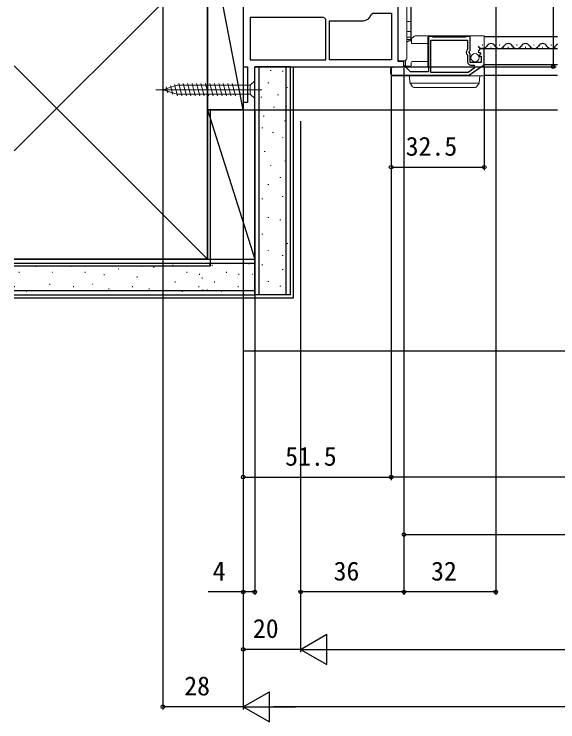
# Model space of a CAD drawing. Units: millimetres, scale not verified. Extents: x -525 to 525, y -783 to 779.
# Drawn here: x -19.6 to 169.9, y 33 to 279.6 of the extents above; entities that cross this region are included whole.
import ezdxf
from ezdxf.enums import TextEntityAlignment as Align

# ---------------------------------------------------------------- set-up
doc = ezdxf.new("R2010")
doc.units = ezdxf.units.MM
doc.header["$LTSCALE"] = 4
for name, color, linetype in [('0-3_YKK_11', 7, 'Continuous'), ('0-4_YKK_12', 2, 'Continuous'), ('0-7_YKK_D', 6, 'Continuous'), ('0-9_YSS_K', 3, 'Continuous'), ('0-A_YSS_KE', 3, 'Continuous')]:
    doc.layers.add(name, color=color, linetype=linetype)
doc.layers.add('0-5_YKK_13', color=4, linetype='Continuous', lineweight=18)
doc.styles.add('ＭＳ ゴシック', font='')
doc.styles.get('ＭＳ ゴシック').set_extended_font_data('MS Gothic')

msp = doc.modelspace()

# ---------------------------------------------------------------- linework, layer by layer
at = {"layer": '0-3_YKK_11'}
for p, q in [((139.121, 258.427), (143.941, 261.792)), ((111.741, 260.401), (111.741, 259.001)), ((116.651, 261.101), (112.441, 261.101)), ((112.441, 258.301), (138.721, 258.301))]:
    msp.add_line(p, q, dxfattribs=at)
for points in [[(60.241, 375.301), (60.241, 314.701), (32.241, 314.701), (32.241, 311.301), (34.141, 311.301), (34.641, 311.801), (35.141, 312.301), (60.241, 312.301), (60.241, 261.301), (61.741, 261.301), (61.741, 248.801), (60.241, 248.801), (60.241, 246.301), (64.241, 246.301), (64.241, 261.301), (116.241, 261.301), (116.241, 263.101), (114.241, 263.101), (114.241, 287.801), (110.941, 287.801)], [(104.859, 279.519), (105.345, 279.901), (111.841, 279.901), (111.841, 263.701)], [(88.53, 278.324), (88.148, 278.501), (62.641, 278.501), (62.641, 263.701)], [(62.641, 263.701), (89.041, 263.701), (89.041, 277.609), (88.864, 277.99)], [(111.841, 263.701), (90.241, 263.701), (90.241, 277.301), (102.041, 277.301)], [(142.142, 266.419), (142.393, 266.208), (142.711, 266.293), (142.982, 265.825), (142.405, 265.248), (142.507, 265.001), (143.141, 265.001), (143.141, 262.801), (139.341, 262.801), (139.341, 265.801), (139.041, 266.101), (138.888, 266.43), (139.341, 266.97), (139.341, 271.801), (138.014, 271.801), (137.841, 271.701), (137.668, 271.601), (126.414, 271.601), (126.241, 271.701), (126.068, 271.801), (124.741, 271.801), (124.741, 259.501), (118.541, 259.501), (117.146, 260.896)], [(138.626, 259.301), (125.641, 259.301), (125.641, 270.601), (138.441, 270.601), (138.441, 267.297), (138.198, 267.008)], [(144.241, 262.366), (144.241, 267.601), (143.436, 267.601)], [(138.334, 265.458), (138.441, 265.229), (138.441, 263.001)], [(139.641, 261.801), (140.741, 261.801), (140.741, 260.777), (138.626, 259.301)]]:
    msp.add_lwpolyline(points, dxfattribs=at)
for centre, radius, start, end in [((102.041, 280.201), 2.9, 270.00001, 346.39104), ((90.741, 280.201), 2.9, 220.32022, 229.67978), ((139.041, 266.301), 1.1, 139.99999, 229.99481), ((143.436, 266.301), 1.3, 89.99998, 174.7841), ((139.641, 263.001), 1.2, 180.00001, 269.99999), ((143.541, 262.366), 0.7, 304.91937, 359.99998), ((112.441, 260.401), 0.7, 90.00001, 179.99999), ((112.441, 259.001), 0.7, 180.00001, 269.99999), ((116.651, 260.401), 0.7, 45.00004, 90.00003), ((138.721, 259.001), 0.7, 269.99992, 304.91935)]:
    msp.add_arc(centre, radius, start, end, dxfattribs=at)
at = {"layer": '0-4_YKK_12'}
for p, q in [((144.241, 271.801), (169.741, 271.801)), ((143.472, 268.869), (143.672, 268.869)), ((149.472, 268.869), (149.672, 268.869)), ((155.472, 268.869), (155.672, 268.869)), ((161.472, 268.869), (161.672, 268.869)), ((167.472, 268.869), (167.672, 268.869)), ((144.241, 267.601), (169.741, 267.601)), ((146.472, 268.109), (146.672, 268.109)), ((152.472, 268.109), (152.672, 268.109)), ((158.472, 268.109), (158.672, 268.109)), ((164.472, 268.109), (164.672, 268.109)), ((169.741, 262.001), (144.241, 262.001)), ((144.241, 258.301), (169.741, 258.301)), ((63.741, 246.301), (169.741, 246.301))]:
    msp.add_line(p, q, dxfattribs=at)
msp.add_lwpolyline([(118.741, 270.301), (118.741, 285.801), (169.741, 285.801)], dxfattribs=at)
for centre, start, end in [((146.572, 267.65), 29.20254, 150.79746), ((152.572, 267.65), 29.20254, 150.79746), ((158.572, 267.65), 29.20254, 150.79746), ((164.572, 267.65), 29.20254, 150.79746), ((170.572, 267.65), 118.91819, 150.79746), ((143.572, 269.327), 209.20254, 330.79746), ((149.572, 269.327), 209.20254, 330.79746), ((155.572, 269.327), 209.20254, 330.79746), ((161.572, 269.327), 209.20254, 330.79746), ((167.572, 269.327), 209.20254, 330.79746)]:
    msp.add_arc(centre, 1.718, start, end, dxfattribs=at)
at = {"layer": '0-5_YKK_13'}
for p, q in [((114.241, 264.301), (114.241, 284.801)), ((117.241, 284.801), (117.241, 264.301)), ((117.536, 277.096), (118.741, 277.075)), ((117.536, 273.596), (118.741, 273.575)), ((118.741, 271.627), (117.536, 271.606)), ((119.028, 271.195), (119.346, 271.513)), ((119.346, 271.513), (119.629, 271.796)), ((120.124, 272.001), (125.241, 272.001)), ((124.541, 271.301), (124.541, 262.801)), ((140.145, 272.001), (125.241, 272.001)), ((141.135, 272.001), (140.145, 272.001)), ((141.135, 272.001), (144.241, 272.001)), ((144.241, 272.001), (144.241, 271.301)), ((144.241, 267.601), (144.241, 271.301)), ((117.541, 270.801), (117.241, 270.801)), ((117.241, 269.872), (117.657, 270.229)), ((118.741, 270.801), (117.541, 270.801)), ((117.852, 270.301), (118.819, 270.301)), ((118.814, 269.704), (118.823, 270.706)), ((124.541, 269.401), (119.114, 269.401)), ((144.241, 262.801), (144.241, 267.601)), ((114.241, 263.801), (114.241, 264.301)), ((116.241, 263.301), (114.741, 263.301)), ((116.241, 261.302), (116.241, 261.601)), ((116.758, 261.798), (116.744, 263.437)), ((118.726, 261.501), (117.058, 261.501)), ((118.743, 261.598), (118.754, 262.804)), ((119.054, 263.101), (124.541, 263.101)), ((124.541, 262.801), (124.541, 261.601)), ((144.241, 261.701), (144.241, 262.801)), ((144.241, 258.261), (144.241, 261.701)), ((111.541, 260.401), (111.541, 259.001)), ((124.241, 261.301), (112.441, 261.301)), ((112.441, 258.101), (138.76, 258.101)), ((138.76, 258.101), (144.241, 258.101)), ((144.241, 258.101), (144.241, 258.261)), ((32.241, 253.301), (37.157, 254.851)), ((33.937, 252.189), (33.388, 254.239)), ((35.633, 251.655), (34.82, 254.691)), ((37.308, 251.201), (36.252, 255.142)), ((62.691, 254.851), (37.157, 254.851)), ((38.861, 251.201), (37.735, 255.401)), ((40.414, 251.201), (39.288, 255.401)), ((41.966, 251.201), (40.841, 255.401)), ((43.519, 251.201), (42.394, 255.401)), ((45.072, 251.201), (43.947, 255.401)), ((46.625, 251.201), (45.5, 255.401)), ((48.178, 251.201), (47.053, 255.401)), ((49.731, 251.201), (48.606, 255.401)), ((51.284, 251.201), (50.159, 255.401)), ((52.837, 251.201), (51.711, 255.401)), ((54.39, 251.201), (53.264, 255.401)), ((55.943, 251.201), (54.817, 255.401)), ((57.496, 251.201), (56.37, 255.401)), ((64.241, 256.401), (62.691, 254.851)), ((118.307, 255.598), (142.474, 255.598)), ((118.357, 255.511), (118.346, 255.527)), ((119.236, 254.306), (118.357, 255.511)), ((141.142, 254.101), (140.738, 254.101)), ((142.424, 255.511), (141.546, 254.306)), ((142.436, 255.527), (142.424, 255.511)), ((66.741, 253.301), (29.741, 253.301)), ((32.241, 253.301), (37.157, 251.751)), ((32.241, 253.301), (37.157, 251.751)), ((62.691, 251.751), (37.157, 251.751))]:
    msp.add_line(p, q, dxfattribs=at)
for points in [[(116.808, 261.636), (116.241, 261.601), (116.241, 261.9), (116.241, 263.301)], [(118.288, 255.686), (118.141, 258.101), (119.139, 258.101), (141.643, 258.101), (142.641, 258.101), (142.493, 255.686)], [(64.241, 256.401), (64.241, 250.201), (62.691, 251.751), (62.691, 254.851)], [(140.738, 254.101), (120.044, 254.101), (119.64, 254.101)]]:
    msp.add_lwpolyline(points, dxfattribs=at)
msp.add_circle((140.991, 264.449), 1.45, dxfattribs=at)
for centre, radius, start, end in [((117.541, 277.396), 0.3, 180, 269), ((117.541, 273.896), 0.3, 180, 269), ((117.541, 271.306), 0.3, 91, 180), ((120.124, 271.301), 0.7, 90, 135), ((125.241, 271.301), 0.7, 90, 180), ((117.852, 270.001), 0.3, 90, 130.60129), ((119.114, 269.701), 0.3, 179.5, 270), ((119.523, 270.7), 0.7, 135, 179.5), ((116.241, 264.301), 1, 270, 0), ((114.741, 263.801), 0.5, 180, 270), ((117.058, 261.801), 0.3, 180.5, 270), ((118.443, 261.601), 0.3, 270, 359.5), ((119.054, 262.801), 0.3, 90, 179.5), ((119.054, 262.801), 0.3, 90, 179.5), ((124.241, 261.601), 0.3, 270, 0), ((112.441, 260.401), 0.9, 90, 180), ((112.441, 259.001), 0.9, 180, 270), ((118.588, 255.704), 0.3, 183.5, 216.09486), ((119.64, 254.601), 0.5, 216.09486, 270), ((141.142, 254.601), 0.5, 270, 323.90514), ((142.194, 255.704), 0.3, 323.90514, 356.5)]:
    msp.add_arc(centre, radius, start, end, dxfattribs=at)
at = {"layer": '0-7_YKK_D'}
for p, q in [((168.241, 376.301), (168.241, 261.301)), ((32.241, 310.801), (32.241, 37.3)), ((148.241, 291.801), (148.241, 77.3)), ((60.241, 260.801), (60.241, 37.3)), ((116.241, 260.801), (116.241, 77.3)), ((116.241, 260.751), (116.241, 77.3)), ((116.741, 261.301), (169.241, 261.301)), ((144.241, 261.251), (144.241, 225.301)), ((111.741, 258.001), (111.741, 117.3)), ((111.741, 258.001), (111.741, 117.3)), ((111.741, 258.001), (111.741, 225.301)), ((60.241, 245.801), (60.241, 77.3)), ((60.241, 245.801), (60.241, 117.3)), ((64.241, 245.801), (64.241, 77.3)), ((60.241, 242.301), (60.241, 57.3)), ((60.241, 242.301), (60.241, 37.3)), ((80.241, 242.301), (80.241, 57.3)), ((80.241, 242.301), (80.241, 57.3)), ((80.241, 242.301), (80.241, 77.3)), ((111.741, 226.301), (144.241, 226.301)), ((60.241, 118.3), (111.741, 118.3)), ((348.741, 118.3), (111.741, 118.3)), ((116.241, 105.389), (116.241, 97.3)), ((116.241, 98.3), (344.241, 98.3)), ((116.241, 78.3), (80.241, 78.3)), ((148.241, 78.3), (116.241, 78.3)), ((80.241, 58.3), (89.334, 63.55)), ((89.334, 53.05), (89.334, 63.55)), ((80.241, 58.3), (60.241, 58.3)), ((80.241, 58.3), (89.334, 53.05)), ((80.241, 58.3), (98.427, 58.3)), ((90.741, 58.3), (369.741, 58.3)), ((60.241, 38.3), (69.334, 43.55)), ((69.334, 33.05), (69.334, 43.55)), ((60.241, 38.3), (32.241, 38.3)), ((60.241, 38.3), (69.334, 33.05)), ((60.241, 38.3), (78.427, 38.3)), ((389.741, 38.3), (70.741, 38.3))]:
    msp.add_line(p, q, dxfattribs=at)
msp.add_lwpolyline([(64.241, 78.3), (60.241, 78.3), (48.015, 78.3)], dxfattribs=at)
for centre in [(168.241, 261.301), (111.741, 226.301), (144.241, 226.301), (60.241, 118.3), (111.741, 118.3), (111.741, 118.3), (116.241, 98.3), (60.241, 78.3), (64.241, 78.3), (80.241, 78.3), (116.241, 78.3), (116.241, 78.3), (148.241, 78.3), (60.241, 58.3), (32.241, 38.3)]:
    msp.add_circle(centre, 0.637, dxfattribs=at)
at = {"layer": '0-9_YSS_K'}
for p, q in [((60.241, 246.301), (47.74, 311.301)), ((47.738, 299.301), (-19.612, 231.952)), ((47.738, 194.301), (-19.612, 261.65)), ((65.738, 181.801), (65.738, 261.301)), ((69.686, 260.109), (69.686, 259.909)), ((73.897, 259.882), (73.897, 259.682)), ((75.238, 181.801), (75.238, 261.301)), ((77.738, 180.801), (77.738, 261.301)), ((68.952, 255.761), (68.952, 255.561)), ((75.545, 254.113), (75.545, 253.913)), ((72.249, 251.64), (72.249, 251.44)), ((66.458, 250.819), (66.458, 250.619)), ((64.238, 194.301), (64.238, 246.75)), ((70.855, 247.311), (70.855, 247.111)), ((75.143, 247.501), (75.143, 247.301)), ((47.738, 246.301), (64.238, 246.301)), ((47.738, 194.301), (47.738, 246.301)), ((47.738, 246.301), (64.238, 194.301)), ((67.237, 244.193), (67.237, 243.993)), ((74.721, 242.575), (74.721, 242.375)), ((66.804, 240.102), (66.804, 239.902)), ((70.6, 238.454), (70.6, 238.254)), ((73.897, 236.805), (73.897, 236.606)), ((67.628, 231.861), (67.628, 231.661)), ((69.776, 226.916), (69.776, 226.716)), ((74.721, 228.564), (74.721, 228.364)), ((73.073, 222.795), (73.073, 222.595)), ((68.952, 220.322), (68.952, 220.122)), ((66.804, 215.377), (66.804, 215.177)), ((73.897, 216.202), (73.897, 216.002)), ((68.952, 208.853), (68.952, 208.653)), ((73.073, 208.029), (73.073, 207.829)), ((66.804, 203.084), (66.804, 202.884)), ((75.545, 199.787), (75.545, 199.587)), ((68.952, 197.314), (68.952, 197.115)), ((73.897, 195.666), (73.897, 195.466)), ((-19.612, 192.801), (64.238, 192.801)), ((47.738, 194.301), (64.238, 194.301)), ((48.554, 192.471), (48.354, 192.471)), ((62.327, 192.471), (62.127, 192.471)), ((66.804, 192.37), (66.804, 192.17)), ((-11.979, 191.735), (-12.179, 191.735)), ((0.315, 191.735), (0.115, 191.735)), ((16.798, 190.911), (16.598, 190.911)), ((25.039, 191.735), (24.839, 191.735)), ((29.13, 191.302), (28.93, 191.302)), ((35.757, 192.082), (35.557, 192.082)), ((49.53, 192.082), (49.33, 192.082)), ((73.897, 190.721), (73.897, 190.521)), ((-17.748, 189.587), (-17.948, 189.587)), ((-6.21, 189.587), (-6.41, 189.587)), ((5.259, 189.587), (5.059, 189.587)), ((11.853, 188.763), (11.653, 188.763)), ((23.391, 187.939), (23.191, 187.939)), ((32.249, 187.684), (32.049, 187.684)), ((40.698, 189.587), (40.498, 189.587)), ((45.046, 188.853), (44.846, 188.853)), ((46.022, 187.684), (45.822, 187.684)), ((54.471, 189.587), (54.271, 189.587)), ((58.819, 188.853), (58.619, 188.853)), ((63.622, 188.853), (63.422, 188.853)), ((-7.034, 185.466), (-7.234, 185.466)), ((7.732, 185.466), (7.532, 185.466)), ((36.578, 186.29), (36.378, 186.29)), ((50.35, 186.29), (50.15, 186.29)), ((68.952, 186.6), (68.952, 186.4)), ((73.073, 184.952), (73.073, 184.752)), ((-19.612, 183.301), (64.238, 183.301)), ((-19.397, 184.642), (-19.597, 184.642)), ((-15.276, 182.994), (-15.476, 182.994)), ((1.139, 184.642), (0.939, 184.642)), ((13.501, 183.818), (13.301, 183.818)), ((21.743, 184.642), (21.543, 184.642)), ((27.512, 183.818), (27.312, 183.818)), ((32.438, 183.396), (32.238, 183.396)), ((39.05, 182.994), (38.85, 182.994)), ((44.819, 184.642), (44.619, 184.642)), ((46.211, 183.396), (46.011, 183.396)), ((47.775, 183.396), (47.575, 183.396)), ((52.823, 182.994), (52.623, 182.994)), ((58.592, 184.642), (58.392, 184.642)), ((-19.612, 180.801), (77.738, 180.801)), ((60.238, 181.801), (60.238, 162.301)), ((60.238, 162.301), (174.143, 162.301))]:
    msp.add_line(p, q, dxfattribs=at)
msp.add_lwpolyline([(47.74, 246.301), (47.74, 311.301), (60.24, 311.301), (60.241, 246.301)], close=True, dxfattribs=at)
at = {"layer": '0-A_YSS_KE'}
for p, q in [((64.238, 181.801), (64.238, 261.301)), ((76.738, 261.301), (64.238, 261.301)), ((76.738, 181.801), (76.738, 261.301)), ((48.738, 246.301), (48.738, 191.801)), ((-19.612, 194.301), (64.238, 194.301)), ((64.238, 181.801), (64.238, 194.301)), ((48.738, 191.801), (-19.612, 191.801)), ((-19.612, 181.801), (64.238, 181.801)), ((76.738, 181.801), (64.238, 181.801))]:
    msp.add_line(p, q, dxfattribs=at)
msp.add_lwpolyline([(-19.612, 299.301), (47.738, 299.301), (47.738, 194.301), (-19.612, 194.301)], dxfattribs=at)

# ---------------------------------------------------------------- texts
at = {"layer": '0-7_YKK_D', "style": 'ＭＳ ゴシック'}
for s, p in [('32.5', (116.843, 228.301)), ('51.5', (74.843, 120.3)), ('36', (91.721, 80.3)), ('32', (125.695, 80.3)), ('4', (49.554, 80.3)), ('20', (63.593, 60.3)), ('28', (39.67, 40.3))]:
    msp.add_text(s, height=6.598, dxfattribs=at).set_placement(p, align=Align.BOTTOM_LEFT)

doc.saveas('drawing.dxf')
